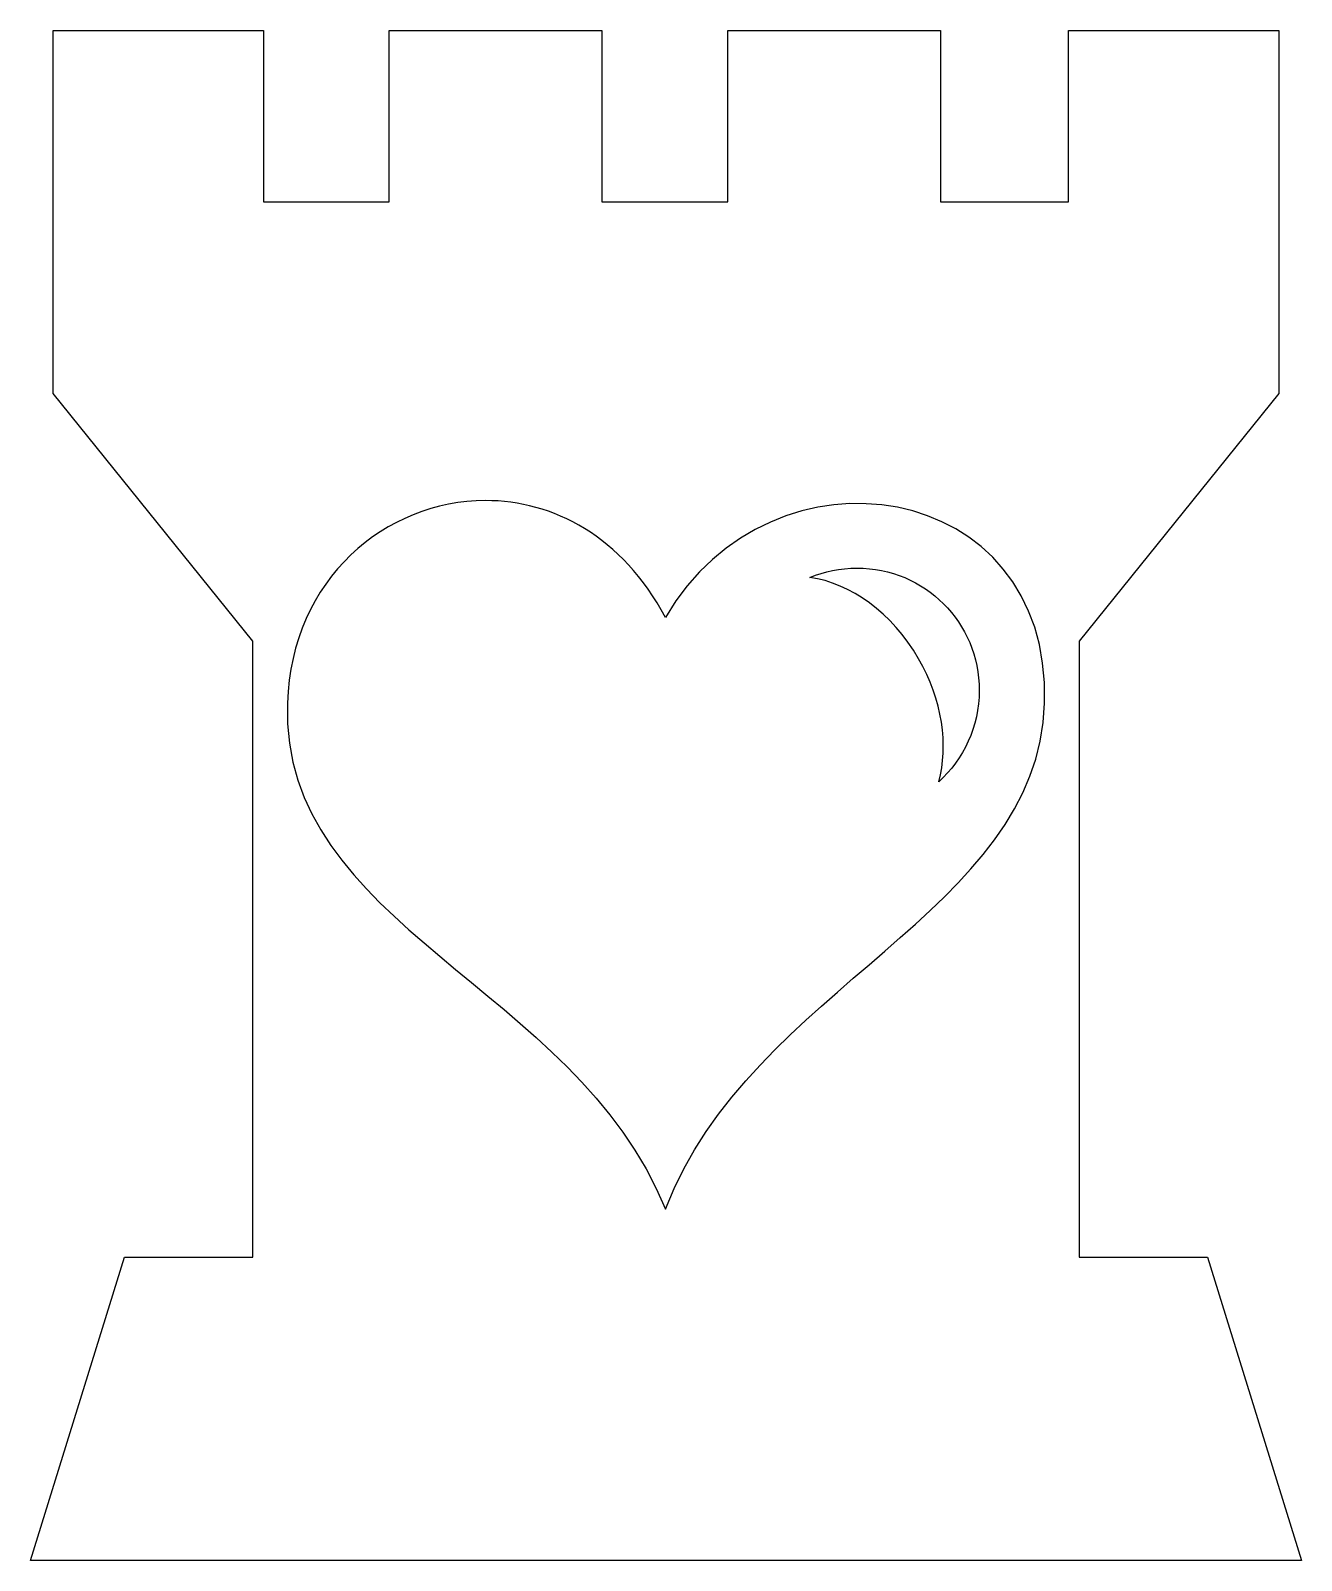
# Model space of a CAD drawing. Header units: centimetres. Extents: x -8.2 to 8.2, y -9.9 to 9.8.
import ezdxf

# ---------------------------------------------------------------- set-up
doc = ezdxf.new("R2010")
doc.units = ezdxf.units.CM
doc.header["$MEASUREMENT"] = 0
doc.layers.add('Layer 1', color=7, linetype='Continuous')

msp = doc.modelspace()

# ---------------------------------------------------------------- linework, layer by layer
at = {"layer": 'Layer 1'}
for points, knots in [([(-7.93546, 9.82387), (-7.93546, 9.82387), (-7.93546, 5.13791), (-7.93546, 5.13791), (-7.93546, 5.13791), (-7.93546, 5.13791), (-5.35664, 1.94103), (-5.35664, 1.94103), (-5.35664, 1.94103), (-5.35664, 1.94103), (-5.35664, -6.01417), (-5.35664, -6.01417), (-5.35664, -6.01417), (-5.35664, -6.01417), (-7.01574, -6.01416), (-7.01574, -6.01416), (-7.01574, -6.01416), (-7.01574, -6.01416), (-8.2268, -9.9279), (-8.2268, -9.9279), (-8.2268, -9.9279), (-8.2268, -9.9279), (8.1832, -9.9279), (8.1832, -9.9279), (8.1832, -9.9279), (8.1832, -9.9279), (6.97214, -6.01416), (6.97214, -6.01416), (6.97214, -6.01416), (6.97214, -6.01416), (5.31316, -6.01416), (5.31316, -6.01416), (5.31316, -6.01416), (5.31316, -6.01416), (5.31316, 1.94099), (5.31316, 1.94099), (5.31316, 1.94099), (5.31316, 1.94099), (7.89198, 5.13791), (7.89198, 5.13791), (7.89198, 5.13791), (7.89198, 5.13791), (7.89199, 9.82387), (7.89199, 9.82387), (7.89199, 9.82387), (7.89199, 9.82387), (5.17485, 9.82387), (5.17485, 9.82387), (5.17485, 9.82387), (5.17485, 9.82387), (5.17485, 7.61397), (5.17485, 7.61397), (5.17485, 7.61397), (5.17485, 7.61397), (3.52229, 7.61397), (3.52229, 7.61397), (3.52229, 7.61397), (3.52229, 7.61397), (3.52229, 9.82379), (3.52229, 9.82379), (3.52229, 9.82379), (3.52229, 9.82379), (0.77614, 9.82379), (0.77614, 9.82379), (0.77614, 9.82379), (0.77614, 9.82379), (0.77614, 7.61389), (0.77614, 7.61389), (0.77614, 7.61389), (0.77614, 7.61389), (-0.84859, 7.61389), (-0.84859, 7.61389), (-0.84859, 7.61389), (-0.84859, 7.61389), (-0.84859, 9.82379), (-0.84859, 9.82379), (-0.84859, 9.82379), (-0.84859, 9.82379), (-3.59482, 9.82379), (-3.59482, 9.82379), (-3.59482, 9.82379), (-3.59482, 9.82379), (-3.59482, 7.61389), (-3.59482, 7.61389), (-3.59482, 7.61389), (-3.59482, 7.61389), (-5.21829, 7.61389), (-5.21829, 7.61389), (-5.21829, 7.61389), (-5.21829, 7.61389), (-5.21829, 9.82379), (-5.21829, 9.82379), (-5.21829, 9.82379), (-5.21829, 9.82379), (-7.93551, 9.82379), (-7.93551, 9.82379), (-7.93551, 9.82379), (-7.93551, 9.82379), (-7.93546, 9.82387), (-7.93546, 9.82387)], [0, 0, 0, 0, 0.03846154, 0.03846154, 0.03846154, 0.03846154, 0.07692308, 0.07692308, 0.07692308, 0.07692308, 0.11538462, 0.11538462, 0.11538462, 0.11538462, 0.15384615, 0.15384615, 0.15384615, 0.15384615, 0.19230769, 0.19230769, 0.19230769, 0.19230769, 0.23076923, 0.23076923, 0.23076923, 0.23076923, 0.26923077, 0.26923077, 0.26923077, 0.26923077, 0.30769231, 0.30769231, 0.30769231, 0.30769231, 0.34615385, 0.34615385, 0.34615385, 0.34615385, 0.38461538, 0.38461538, 0.38461538, 0.38461538, 0.42307692, 0.42307692, 0.42307692, 0.42307692, 0.46153846, 0.46153846, 0.46153846, 0.46153846, 0.5, 0.5, 0.5, 0.5, 0.53846154, 0.53846154, 0.53846154, 0.53846154, 0.57692308, 0.57692308, 0.57692308, 0.57692308, 0.61538462, 0.61538462, 0.61538462, 0.61538462, 0.65384615, 0.65384615, 0.65384615, 0.65384615, 0.69230769, 0.69230769, 0.69230769, 0.69230769, 0.73076923, 0.73076923, 0.73076923, 0.73076923, 0.76923077, 0.76923077, 0.76923077, 0.76923077, 0.80769231, 0.80769231, 0.80769231, 0.80769231, 0.84615385, 0.84615385, 0.84615385, 0.84615385, 0.88461538, 0.88461538, 0.88461538, 0.88461538, 0.92307692, 0.92307692, 0.92307692, 0.92307692, 1, 1, 1, 1]), ([(-2.35483, 3.75561), (-1.48166, 3.7573), (-0.58631, 3.29303), (-0.02901, 2.24676), (-0.02901, 2.24676), (1.34044, 4.60618), (4.95929, 4.0483), (4.86644, 1.1412), (4.86644, 1.1412), (4.77928, -1.5858), (1.0833, -2.49494), (-0.02901, -5.39087), (-0.02901, -5.39087), (-1.20389, -2.49465), (-5.00104, -1.75995), (-4.90995, 1.1412), (-4.90995, 1.1412), (-4.85922, 2.75733), (-3.631, 3.75321), (-2.35482, 3.75561), (-2.35482, 3.75561), (-2.35482, 3.75561), (-2.35483, 3.75561), (-2.35483, 3.75561)], [0, 0, 0, 0, 0.14285714, 0.14285714, 0.14285714, 0.14285714, 0.28571429, 0.28571429, 0.28571429, 0.28571429, 0.42857143, 0.42857143, 0.42857143, 0.42857143, 0.57142857, 0.57142857, 0.57142857, 0.57142857, 0.71428571, 0.71428571, 0.71428571, 0.71428571, 1, 1, 1, 1]), ([(2.44304, 2.88454), (2.22773, 2.88454), (2.02355, 2.84144), (1.83696, 2.76461), (1.83696, 2.76461), (2.35706, 2.68968), (2.89698, 2.30911), (3.24031, 1.71437), (3.24031, 1.71437), (3.5489, 1.17993), (3.62851, 0.59384), (3.49994, 0.12649), (3.49994, 0.12649), (3.82181, 0.415), (4.02308, 0.83462), (4.02308, 1.30458), (4.02308, 1.30458), (4.02308, 2.1821), (3.32069, 2.88453), (2.44305, 2.88453), (2.44305, 2.88453), (2.44305, 2.88453), (2.44304, 2.88454), (2.44304, 2.88454)], [0, 0, 0, 0, 0.14285714, 0.14285714, 0.14285714, 0.14285714, 0.28571429, 0.28571429, 0.28571429, 0.28571429, 0.42857143, 0.42857143, 0.42857143, 0.42857143, 0.57142857, 0.57142857, 0.57142857, 0.57142857, 0.71428571, 0.71428571, 0.71428571, 0.71428571, 1, 1, 1, 1])]:
    msp.add_open_spline(points, degree=3, knots=knots, dxfattribs=at)

doc.saveas('drawing.dxf')
